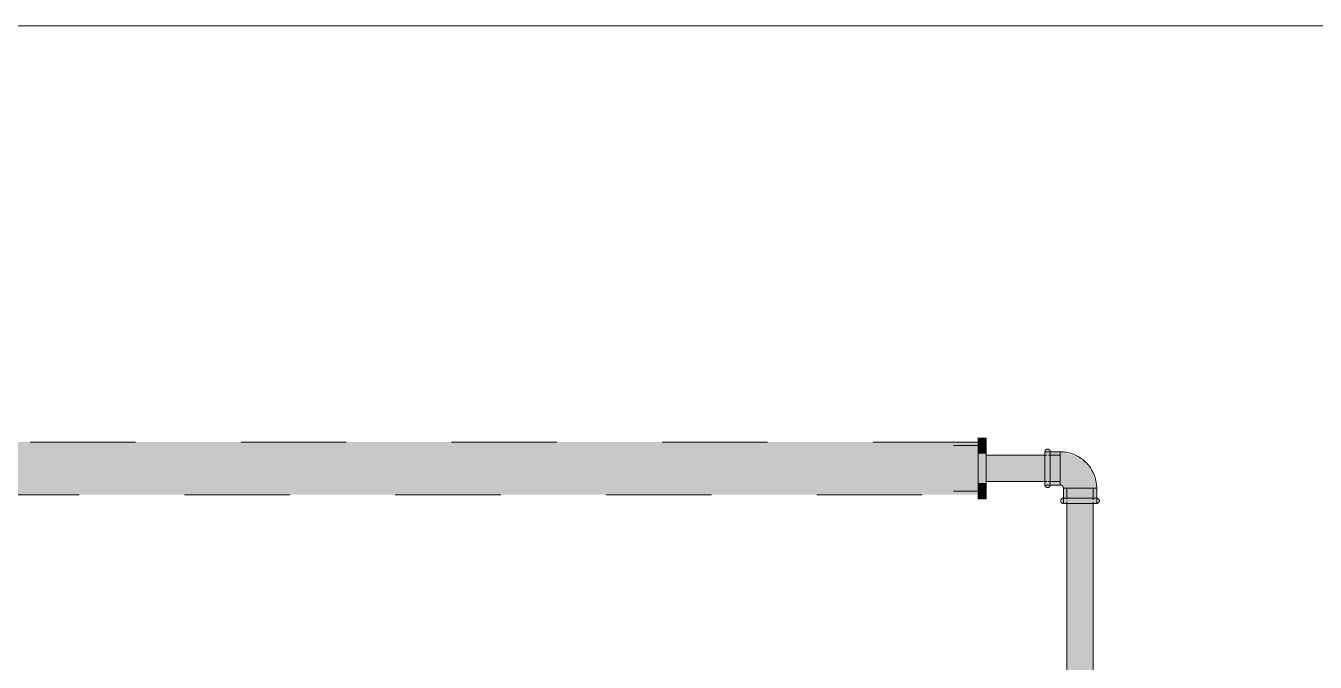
# Model space of a CAD drawing. Header units: metres. Extents: x 5 to 242, y -3 to 162.
# Drawn here: x 25.436 to 26.66, y 117.58 to 118.184 of the extents above; entities that cross this region are included whole.
import ezdxf

# ---------------------------------------------------------------- set-up
doc = ezdxf.new("R2010")
doc.units = ezdxf.units.M
doc.linetypes.add('Aligning Line', pattern=[0.012, 0.006, -0.006])
doc.layers.add('1053_ARQ_BASE_MATADOURO_dwg', color=7, linetype='Continuous', lineweight=5, true_color=0x767676)
doc.layers.add('P-PIPE', color=7, linetype='Continuous', lineweight=5)

# ---------------------------------------------------------------- blocks, each defined once
blk = doc.blocks.new('AÇO_Cotovelo 90 45 - AÇO_Cotovelo 90 45-V6-CURRAL BOVINO')
at = {"layer": 'P-PIPE', "true_color": 0x7f7f7f}
for points in [[(-0.0183, 0.0308), (0.0183, 0.0308), (0.0156, 0.033), (0.0112, 0.0331), (0.0026, 0.0331), (0, 0.033), (-0.0056, 0.0331), (-0.0135, 0.0332), (-0.0146, 0.0331), (-0.0165, 0.0326), (-0.0171, 0.032)], [(-0.0183, 0.0308), (-0.0154, 0.0286), (-0.0129, 0.0287), (-0.0119, 0.0287), (-0.0084, 0.0285), (0, 0.0284), (0.0088, 0.0283), (0.0165, 0.029), (0.0183, 0.0308), (-0.0165, 0.0308)], [(-0.0283, 0.0137), (-0.0283, -0.0158), (-0.0188, -0.0153), (-0.0188, 0.0158), (-0.0283, 0.0158), (-0.0283, 0.0137)], [(-0.0188, 0.0145), (-0.0188, -0.0158), (-0.0132, -0.0147), (-0.0079, -0.0136), (-0.0002, -0.01), (0.0066, -0.0033), (0.0114, 0.0023), (0.0158, 0.0188), (-0.0153, 0.0188), (-0.0167, 0.0162), (-0.0188, 0.0153), (-0.0188, 0.0146)], [(0.0055, -0.0045), (0.0071, -0.0038), (0.0071, -0.0028), (0.0056, -0.0044)]]:
    blk.add_hatch(color=8, dxfattribs=at).paths.add_polyline_path(points)
h = blk.add_hatch(color=8, dxfattribs=at)
h.paths.add_polyline_path([(-0.0158, 0.0283), (-0.0153, 0.0188), (0.0158, 0.0188), (0.0156, 0.0286), (0.0112, 0.0285), (0.0012, 0.0283), (-0.0037, 0.0284), (-0.0135, 0.0284), (-0.0146, 0.0285), (-0.0158, 0.0283)])
h.paths.add_polyline_path([(-0.0158, 0.0333), (-0.0156, 0.033), (-0.0133, 0.0331), (-0.0121, 0.0329), (-0.0084, 0.0331), (-0.0146, 0.0333)])
h.paths.add_polyline_path([(-0.0026, 0.0333), (0.0032, 0.0332), (0, 0.0333), (-0.0026, 0.0333)])
h = blk.add_hatch(color=8, dxfattribs=at)
h.paths.add_polyline_path([(-0.0333, -0.0158), (-0.0323, -0.0158), (-0.0324, -0.0162)])
h.paths.add_polyline_path([(-0.0333, 0.01), (-0.0333, -0.0158), (-0.032, -0.0171), (-0.0294, -0.0169), (-0.0283, -0.015), (-0.0283, 0.0158), (-0.0295, 0.017), (-0.0322, 0.0169), (-0.0333, 0.0158), (-0.0333, 0.0103)])
at = {"layer": 'P-PIPE'}
for p, q in [((-0.0158, 0.0333), (-0.0158, 0.0188)), ((0.0043, 0.0333), (-0.0158, 0.0333)), ((0.0158, 0.0333), (0.0076, 0.0333)), ((0.0158, 0.0188), (0.0158, 0.0333)), ((-0.0188, 0.0158), (-0.0333, 0.0158)), ((-0.0333, -0.0158), (-0.0333, 0.0158)), ((-0.0188, 0.0158), (-0.0188, -0.0158)), ((0.0158, 0.0188), (-0.0158, 0.0188)), ((-0.0333, -0.0158), (-0.0188, -0.0158))]:
    blk.add_line(p, q, dxfattribs=at)
at = {"layer": 'P-PIPE', "flags": 128}
for points in [[(-0.0183, 0.0308), (-0.0183, 0.0309), (-0.0183, 0.031), (-0.0183, 0.0311), (-0.0183, 0.0312), (-0.0183, 0.0313), (-0.0182, 0.0314), (-0.0182, 0.0315), (-0.0182, 0.0316), (-0.0181, 0.0317), (-0.0181, 0.0318), (-0.0181, 0.0319), (-0.018, 0.032), (-0.018, 0.032), (-0.0179, 0.0321), (-0.0179, 0.0322), (-0.0178, 0.0323), (-0.0177, 0.0324), (-0.0177, 0.0324), (-0.0176, 0.0325), (-0.0175, 0.0326), (-0.0175, 0.0327), (-0.0174, 0.0327), (-0.0173, 0.0328), (-0.0172, 0.0328), (-0.0172, 0.0329), (-0.0171, 0.033), (-0.017, 0.033), (-0.0169, 0.0331), (-0.0168, 0.0331), (-0.0167, 0.0331), (-0.0166, 0.0332), (-0.0165, 0.0332), (-0.0164, 0.0332), (-0.0163, 0.0332), (-0.0162, 0.0333), (-0.0161, 0.0333), (-0.016, 0.0333), (-0.0159, 0.0333), (-0.0158, 0.0333), (-0.0158, 0.0333)], [(-0.0158, 0.0283), (-0.0159, 0.0283), (-0.016, 0.0283), (-0.0161, 0.0283), (-0.0162, 0.0283), (-0.0163, 0.0283), (-0.0164, 0.0284), (-0.0165, 0.0284), (-0.0166, 0.0284), (-0.0167, 0.0285), (-0.0168, 0.0285), (-0.0169, 0.0285), (-0.017, 0.0286), (-0.017, 0.0286), (-0.0171, 0.0287), (-0.0172, 0.0287), (-0.0173, 0.0288), (-0.0174, 0.0289), (-0.0174, 0.0289), (-0.0175, 0.029), (-0.0176, 0.0291), (-0.0177, 0.0291), (-0.0177, 0.0292), (-0.0178, 0.0293), (-0.0178, 0.0294), (-0.0179, 0.0294), (-0.018, 0.0295), (-0.018, 0.0296), (-0.0181, 0.0297), (-0.0181, 0.0298), (-0.0181, 0.0299), (-0.0182, 0.03), (-0.0182, 0.0301), (-0.0182, 0.0302), (-0.0182, 0.0303), (-0.0183, 0.0304), (-0.0183, 0.0305), (-0.0183, 0.0306), (-0.0183, 0.0307), (-0.0183, 0.0308), (-0.0183, 0.0308)], [(-0.0158, 0.0333), (-0.0158, 0.0333), (-0.0157, 0.0333), (-0.0157, 0.0333), (-0.0156, 0.0333), (-0.0155, 0.0333), (-0.0153, 0.0333), (-0.0152, 0.0333), (-0.015, 0.0333), (-0.0148, 0.0333), (-0.0146, 0.0333), (-0.0143, 0.0333), (-0.014, 0.0333), (-0.0137, 0.0333)], [(0.0158, 0.0333), (0.0158, 0.0333), (0.0157, 0.0333), (0.0157, 0.0333), (0.0156, 0.0333), (0.0155, 0.0333), (0.0153, 0.0333), (0.0152, 0.0333), (0.015, 0.0333), (0.0148, 0.0333), (0.0146, 0.0333), (0.0143, 0.0333), (0.014, 0.0333), (0.0137, 0.0333), (0.0134, 0.0333), (0.013, 0.0333), (0.0127, 0.0333), (0.0123, 0.0333), (0.0119, 0.0333), (0.0115, 0.0333), (0.011, 0.0333), (0.0105, 0.0333), (0.0101, 0.0333), (0.0096, 0.0333), (0.0091, 0.0333), (0.0085, 0.0333), (0.008, 0.0333), (0.0074, 0.0333), (0.0069, 0.0333), (0.0063, 0.0333), (0.0057, 0.0333), (0.0051, 0.0333), (0.0045, 0.0333), (0.0039, 0.0333), (0.0033, 0.0333), (0.0027, 0.0333), (0.0021, 0.0333), (0.0014, 0.0333), (0.0008, 0.0333), (0.0002, 0.0333), (-0.0005, 0.0333), (-0.0011, 0.0333), (-0.0017, 0.0333), (-0.0023, 0.0333), (-0.003, 0.0333), (-0.0036, 0.0333), (-0.0042, 0.0333), (-0.0048, 0.0333), (-0.0054, 0.0333), (-0.006, 0.0333), (-0.0066, 0.0333), (-0.0071, 0.0333), (-0.0077, 0.0333), (-0.0082, 0.0333), (-0.0088, 0.0333), (-0.0093, 0.0333), (-0.0098, 0.0333), (-0.0103, 0.0333), (-0.0108, 0.0333), (-0.0112, 0.0333), (-0.0117, 0.0333), (-0.0121, 0.0333), (-0.0125, 0.0333), (-0.0128, 0.0333), (-0.0132, 0.0333), (-0.0135, 0.0333), (-0.0139, 0.0333), (-0.0141, 0.0333), (-0.0144, 0.0333), (-0.0147, 0.0333), (-0.0149, 0.0333), (-0.0151, 0.0333), (-0.0153, 0.0333), (-0.0154, 0.0333), (-0.0155, 0.0333), (-0.0156, 0.0333), (-0.0157, 0.0333), (-0.0158, 0.0333), (-0.0158, 0.0333), (-0.0158, 0.0333)], [(-0.0139, 0.0283), (-0.0141, 0.0283), (-0.0144, 0.0283), (-0.0147, 0.0283), (-0.0149, 0.0283), (-0.0151, 0.0283), (-0.0153, 0.0283), (-0.0154, 0.0283), (-0.0155, 0.0283), (-0.0156, 0.0283), (-0.0157, 0.0283), (-0.0158, 0.0283), (-0.0158, 0.0283), (-0.0158, 0.0283)], [(-0.0158, 0.0283), (-0.0158, 0.0283), (-0.0157, 0.0283), (-0.0157, 0.0283), (-0.0156, 0.0283), (-0.0155, 0.0283), (-0.0153, 0.0283), (-0.0152, 0.0283), (-0.015, 0.0283), (-0.0148, 0.0283), (-0.0146, 0.0283), (-0.0143, 0.0283), (-0.014, 0.0283), (-0.0137, 0.0283), (-0.0134, 0.0283), (-0.013, 0.0283), (-0.0127, 0.0283), (-0.0123, 0.0283), (-0.0119, 0.0283), (-0.0115, 0.0283), (-0.011, 0.0283), (-0.0105, 0.0283), (-0.0101, 0.0283), (-0.0096, 0.0283), (-0.0091, 0.0283), (-0.0085, 0.0283), (-0.008, 0.0283), (-0.0074, 0.0283), (-0.0069, 0.0283), (-0.0063, 0.0283), (-0.0057, 0.0283), (-0.0051, 0.0283), (-0.0045, 0.0283), (-0.0039, 0.0283), (-0.0033, 0.0283), (-0.0027, 0.0283), (-0.0021, 0.0283), (-0.0014, 0.0283), (-0.0008, 0.0283), (-0.0002, 0.0283), (0.0005, 0.0283), (0.0011, 0.0283), (0.0017, 0.0283), (0.0023, 0.0283), (0.003, 0.0283), (0.0036, 0.0283), (0.0042, 0.0283), (0.0048, 0.0283), (0.0054, 0.0283), (0.006, 0.0283), (0.0066, 0.0283), (0.0071, 0.0283), (0.0077, 0.0283), (0.0082, 0.0283), (0.0088, 0.0283), (0.0093, 0.0283), (0.0098, 0.0283), (0.0103, 0.0283), (0.0108, 0.0283), (0.0112, 0.0283), (0.0117, 0.0283), (0.0121, 0.0283), (0.0125, 0.0283), (0.0128, 0.0283), (0.0132, 0.0283), (0.0135, 0.0283), (0.0139, 0.0283), (0.0141, 0.0283), (0.0144, 0.0283), (0.0147, 0.0283), (0.0149, 0.0283), (0.0151, 0.0283), (0.0153, 0.0283), (0.0154, 0.0283), (0.0155, 0.0283), (0.0156, 0.0283), (0.0157, 0.0283), (0.0158, 0.0283), (0.0158, 0.0283), (0.0158, 0.0283)], [(0.0135, 0.0333), (0.0139, 0.0333), (0.0141, 0.0333), (0.0144, 0.0333), (0.0147, 0.0333), (0.0149, 0.0333), (0.0151, 0.0333), (0.0153, 0.0333), (0.0154, 0.0333), (0.0155, 0.0333), (0.0156, 0.0333), (0.0157, 0.0333), (0.0158, 0.0333), (0.0158, 0.0333), (0.0158, 0.0333)], [(0.0158, 0.0283), (0.0158, 0.0283), (0.0157, 0.0283), (0.0157, 0.0283), (0.0156, 0.0283), (0.0155, 0.0283), (0.0153, 0.0283), (0.0152, 0.0283), (0.015, 0.0283), (0.0148, 0.0283), (0.0146, 0.0283), (0.0143, 0.0283), (0.014, 0.0283), (0.0137, 0.0283)], [(0.0158, 0.0333), (0.0159, 0.0333), (0.016, 0.0333), (0.0161, 0.0333), (0.0162, 0.0333), (0.0163, 0.0333), (0.0164, 0.0332), (0.0165, 0.0332), (0.0166, 0.0332), (0.0167, 0.0331), (0.0168, 0.0331), (0.0169, 0.0331), (0.017, 0.033), (0.017, 0.033), (0.0171, 0.0329), (0.0172, 0.0329), (0.0173, 0.0328), (0.0174, 0.0327), (0.0174, 0.0327), (0.0175, 0.0326), (0.0176, 0.0325), (0.0177, 0.0325), (0.0177, 0.0324), (0.0178, 0.0323), (0.0178, 0.0322), (0.0179, 0.0322), (0.018, 0.0321), (0.018, 0.032), (0.0181, 0.0319), (0.0181, 0.0318), (0.0181, 0.0317), (0.0182, 0.0316), (0.0182, 0.0315), (0.0182, 0.0314), (0.0182, 0.0313), (0.0183, 0.0312), (0.0183, 0.0311), (0.0183, 0.031), (0.0183, 0.0309), (0.0183, 0.0308), (0.0183, 0.0308)], [(0.0183, 0.0308), (0.0183, 0.0307), (0.0183, 0.0306), (0.0183, 0.0305), (0.0183, 0.0304), (0.0183, 0.0303), (0.0182, 0.0302), (0.0182, 0.0301), (0.0182, 0.03), (0.0181, 0.0299), (0.0181, 0.0298), (0.0181, 0.0297), (0.018, 0.0296), (0.018, 0.0296), (0.0179, 0.0295), (0.0179, 0.0294), (0.0178, 0.0293), (0.0177, 0.0292), (0.0177, 0.0292), (0.0176, 0.0291), (0.0175, 0.029), (0.0175, 0.0289), (0.0174, 0.0289), (0.0173, 0.0288), (0.0172, 0.0288), (0.0172, 0.0287), (0.0171, 0.0286), (0.017, 0.0286), (0.0169, 0.0285), (0.0168, 0.0285), (0.0167, 0.0285), (0.0166, 0.0284), (0.0165, 0.0284), (0.0164, 0.0284), (0.0163, 0.0284), (0.0162, 0.0283), (0.0161, 0.0283), (0.016, 0.0283), (0.0159, 0.0283), (0.0158, 0.0283), (0.0158, 0.0283)], [(-0.0333, 0.0158), (-0.0333, 0.0159), (-0.0333, 0.016), (-0.0333, 0.0161), (-0.0333, 0.0162), (-0.0333, 0.0163), (-0.0332, 0.0164), (-0.0332, 0.0165), (-0.0332, 0.0166), (-0.0331, 0.0167), (-0.0331, 0.0168), (-0.0331, 0.0169), (-0.033, 0.017), (-0.033, 0.017), (-0.0329, 0.0171), (-0.0329, 0.0172), (-0.0328, 0.0173), (-0.0327, 0.0174), (-0.0327, 0.0174), (-0.0326, 0.0175), (-0.0325, 0.0176), (-0.0325, 0.0177), (-0.0324, 0.0177), (-0.0323, 0.0178), (-0.0322, 0.0178), (-0.0322, 0.0179), (-0.0321, 0.018), (-0.032, 0.018), (-0.0319, 0.0181), (-0.0318, 0.0181), (-0.0317, 0.0181), (-0.0316, 0.0182), (-0.0315, 0.0182), (-0.0314, 0.0182), (-0.0313, 0.0182), (-0.0312, 0.0183), (-0.0311, 0.0183), (-0.031, 0.0183), (-0.0309, 0.0183), (-0.0308, 0.0183), (-0.0307, 0.0183), (-0.0306, 0.0183), (-0.0305, 0.0183), (-0.0304, 0.0183), (-0.0303, 0.0183), (-0.0302, 0.0182), (-0.0301, 0.0182), (-0.03, 0.0182), (-0.0299, 0.0181), (-0.0299, 0.0181), (-0.0298, 0.0181), (-0.0297, 0.018), (-0.0296, 0.018), (-0.0295, 0.0179), (-0.0294, 0.0179), (-0.0293, 0.0178), (-0.0292, 0.0178), (-0.0292, 0.0177), (-0.0291, 0.0176), (-0.029, 0.0176), (-0.029, 0.0175), (-0.0289, 0.0174), (-0.0288, 0.0173), (-0.0288, 0.0173), (-0.0287, 0.0172), (-0.0287, 0.0171), (-0.0286, 0.017), (-0.0286, 0.0169), (-0.0285, 0.0168), (-0.0285, 0.0167), (-0.0284, 0.0166), (-0.0284, 0.0165), (-0.0284, 0.0164), (-0.0284, 0.0163), (-0.0283, 0.0163), (-0.0283, 0.0162), (-0.0283, 0.0161), (-0.0283, 0.016), (-0.0283, 0.0159), (-0.0283, 0.0158)], [(-0.0333, 0.0132), (-0.0333, 0.0135), (-0.0333, 0.0139), (-0.0333, 0.0141), (-0.0333, 0.0144), (-0.0333, 0.0147), (-0.0333, 0.0149), (-0.0333, 0.0151), (-0.0333, 0.0153), (-0.0333, 0.0154), (-0.0333, 0.0155), (-0.0333, 0.0156), (-0.0333, 0.0157), (-0.0333, 0.0158), (-0.0333, 0.0158), (-0.0333, 0.0158)], [(-0.0333, 0.0158), (-0.0333, 0.0158), (-0.0333, 0.0157), (-0.0333, 0.0157), (-0.0333, 0.0156), (-0.0333, 0.0155), (-0.0333, 0.0153), (-0.0333, 0.0152), (-0.0333, 0.015), (-0.0333, 0.0148), (-0.0333, 0.0146), (-0.0333, 0.0143), (-0.0333, 0.014), (-0.0333, 0.0137), (-0.0333, 0.0134), (-0.0333, 0.013), (-0.0333, 0.0127), (-0.0333, 0.0123), (-0.0333, 0.0119), (-0.0333, 0.0115), (-0.0333, 0.011), (-0.0333, 0.0105), (-0.0333, 0.0101), (-0.0333, 0.0096), (-0.0333, 0.0091), (-0.0333, 0.0085), (-0.0333, 0.008), (-0.0333, 0.0074), (-0.0333, 0.0069), (-0.0333, 0.0063), (-0.0333, 0.0057), (-0.0333, 0.0051), (-0.0333, 0.0045), (-0.0333, 0.0039), (-0.0333, 0.0033), (-0.0333, 0.0027), (-0.0333, 0.0021), (-0.0333, 0.0014), (-0.0333, 0.0008), (-0.0333, 0.0002), (-0.0333, -0.0005), (-0.0333, -0.0011), (-0.0333, -0.0017), (-0.0333, -0.0023), (-0.0333, -0.003), (-0.0333, -0.0036), (-0.0333, -0.0042), (-0.0333, -0.0048), (-0.0333, -0.0054), (-0.0333, -0.006), (-0.0333, -0.0066), (-0.0333, -0.0071), (-0.0333, -0.0077), (-0.0333, -0.0082), (-0.0333, -0.0088), (-0.0333, -0.0093), (-0.0333, -0.0098), (-0.0333, -0.0103), (-0.0333, -0.0108), (-0.0333, -0.0112), (-0.0333, -0.0117), (-0.0333, -0.0121), (-0.0333, -0.0125), (-0.0333, -0.0128), (-0.0333, -0.0132), (-0.0333, -0.0135), (-0.0333, -0.0139), (-0.0333, -0.0141), (-0.0333, -0.0144), (-0.0333, -0.0147), (-0.0333, -0.0149), (-0.0333, -0.0151), (-0.0333, -0.0153), (-0.0333, -0.0154), (-0.0333, -0.0155), (-0.0333, -0.0156), (-0.0333, -0.0157), (-0.0333, -0.0158), (-0.0333, -0.0158), (-0.0333, -0.0158)], [(-0.0283, 0.0158), (-0.0283, 0.0158), (-0.0283, 0.0157), (-0.0283, 0.0157), (-0.0283, 0.0156), (-0.0283, 0.0155), (-0.0283, 0.0153), (-0.0283, 0.0152), (-0.0283, 0.015), (-0.0283, 0.0148), (-0.0283, 0.0146), (-0.0283, 0.0143), (-0.0283, 0.014), (-0.0283, 0.0137), (-0.0283, 0.0134)], [(-0.0283, -0.0158), (-0.0283, -0.0158), (-0.0283, -0.0157), (-0.0283, -0.0157), (-0.0283, -0.0156), (-0.0283, -0.0155), (-0.0283, -0.0153), (-0.0283, -0.0152), (-0.0283, -0.015), (-0.0283, -0.0148), (-0.0283, -0.0146), (-0.0283, -0.0143), (-0.0283, -0.014), (-0.0283, -0.0137), (-0.0283, -0.0134), (-0.0283, -0.013), (-0.0283, -0.0127), (-0.0283, -0.0123), (-0.0283, -0.0119), (-0.0283, -0.0115), (-0.0283, -0.011), (-0.0283, -0.0105), (-0.0283, -0.0101), (-0.0283, -0.0096), (-0.0283, -0.0091), (-0.0283, -0.0085), (-0.0283, -0.008), (-0.0283, -0.0074), (-0.0283, -0.0069), (-0.0283, -0.0063), (-0.0283, -0.0057), (-0.0283, -0.0051), (-0.0283, -0.0045), (-0.0283, -0.0039), (-0.0283, -0.0033), (-0.0283, -0.0027), (-0.0283, -0.0021), (-0.0283, -0.0014), (-0.0283, -0.0008), (-0.0283, -0.0002), (-0.0283, 0.0005), (-0.0283, 0.0011), (-0.0283, 0.0017), (-0.0283, 0.0023), (-0.0283, 0.003), (-0.0283, 0.0036), (-0.0283, 0.0042), (-0.0283, 0.0048), (-0.0283, 0.0054), (-0.0283, 0.006), (-0.0283, 0.0066), (-0.0283, 0.0071), (-0.0283, 0.0077), (-0.0283, 0.0082), (-0.0283, 0.0088), (-0.0283, 0.0093), (-0.0283, 0.0098), (-0.0283, 0.0103), (-0.0283, 0.0108), (-0.0283, 0.0112), (-0.0283, 0.0117), (-0.0283, 0.0121), (-0.0283, 0.0125), (-0.0283, 0.0128), (-0.0283, 0.0132), (-0.0283, 0.0135), (-0.0283, 0.0139), (-0.0283, 0.0141), (-0.0283, 0.0144), (-0.0283, 0.0147), (-0.0283, 0.0149), (-0.0283, 0.0151), (-0.0283, 0.0153), (-0.0283, 0.0154), (-0.0283, 0.0155), (-0.0283, 0.0156), (-0.0283, 0.0157), (-0.0283, 0.0158), (-0.0283, 0.0158), (-0.0283, 0.0158)], [(-0.0188, -0.0158), (-0.0174, -0.0158), (-0.016, -0.0157), (-0.0147, -0.0156), (-0.0133, -0.0154), (-0.0119, -0.0151), (-0.0106, -0.0148), (-0.0092, -0.0145), (-0.0079, -0.014), (-0.0066, -0.0136), (-0.0053, -0.0131), (-0.0041, -0.0125), (-0.0028, -0.0119), (-0.0016, -0.0112), (-0.0004, -0.0105), (0.0007, -0.0098), (0.0019, -0.009), (0.003, -0.0081), (0.004, -0.0072), (0.005, -0.0063), (0.006, -0.0053), (0.007, -0.0043), (0.0079, -0.0032), (0.0087, -0.0022), (0.0095, -0.001), (0.0103, 0.0001), (0.011, 0.0013), (0.0117, 0.0025), (0.0123, 0.0037), (0.0129, 0.005), (0.0134, 0.0063), (0.0139, 0.0076), (0.0143, 0.0089), (0.0147, 0.0102), (0.015, 0.0116), (0.0153, 0.0129), (0.0155, 0.0143), (0.0157, 0.0157), (0.0158, 0.017), (0.0158, 0.0184), (0.0158, 0.0188)], [(-0.0158, 0.0188), (-0.0158, 0.0187), (-0.0158, 0.0186), (-0.0158, 0.0184), (-0.0158, 0.0183), (-0.0159, 0.0182), (-0.0159, 0.0181), (-0.0159, 0.018), (-0.016, 0.0179), (-0.016, 0.0177), (-0.016, 0.0176), (-0.0161, 0.0175), (-0.0161, 0.0174), (-0.0162, 0.0173), (-0.0163, 0.0172), (-0.0163, 0.0171), (-0.0164, 0.017), (-0.0165, 0.0169), (-0.0165, 0.0168), (-0.0166, 0.0167), (-0.0167, 0.0166), (-0.0168, 0.0166), (-0.0169, 0.0165), (-0.017, 0.0164), (-0.0171, 0.0163), (-0.0172, 0.0163), (-0.0173, 0.0162), (-0.0174, 0.0162), (-0.0175, 0.0161), (-0.0176, 0.016), (-0.0177, 0.016), (-0.0178, 0.016), (-0.0179, 0.0159), (-0.0181, 0.0159), (-0.0182, 0.0159), (-0.0183, 0.0158), (-0.0184, 0.0158), (-0.0185, 0.0158), (-0.0186, 0.0158), (-0.0188, 0.0158), (-0.0188, 0.0158)], [(-0.0333, -0.0158), (-0.0333, -0.0158), (-0.0333, -0.0157), (-0.0333, -0.0157), (-0.0333, -0.0156), (-0.0333, -0.0155), (-0.0333, -0.0153), (-0.0333, -0.0152), (-0.0333, -0.015), (-0.0333, -0.0148), (-0.0333, -0.0146), (-0.0333, -0.0143), (-0.0333, -0.014), (-0.0333, -0.0137), (-0.0333, -0.0134)], [(-0.0283, -0.0158), (-0.0283, -0.0159), (-0.0283, -0.016), (-0.0283, -0.0161), (-0.0283, -0.0162), (-0.0283, -0.0163), (-0.0284, -0.0164), (-0.0284, -0.0165), (-0.0284, -0.0166), (-0.0285, -0.0167), (-0.0285, -0.0168), (-0.0285, -0.0169), (-0.0286, -0.017), (-0.0286, -0.017), (-0.0287, -0.0171), (-0.0287, -0.0172), (-0.0288, -0.0173), (-0.0289, -0.0174), (-0.0289, -0.0174), (-0.029, -0.0175), (-0.0291, -0.0176), (-0.0291, -0.0177), (-0.0292, -0.0177), (-0.0293, -0.0178), (-0.0294, -0.0178), (-0.0294, -0.0179), (-0.0295, -0.018), (-0.0296, -0.018), (-0.0297, -0.0181), (-0.0298, -0.0181), (-0.0299, -0.0181), (-0.03, -0.0182), (-0.0301, -0.0182), (-0.0302, -0.0182), (-0.0303, -0.0182), (-0.0304, -0.0183), (-0.0305, -0.0183), (-0.0306, -0.0183), (-0.0307, -0.0183), (-0.0308, -0.0183), (-0.0309, -0.0183), (-0.031, -0.0183), (-0.0311, -0.0183), (-0.0312, -0.0183), (-0.0313, -0.0183), (-0.0314, -0.0182), (-0.0315, -0.0182), (-0.0316, -0.0182), (-0.0317, -0.0181), (-0.0317, -0.0181), (-0.0318, -0.0181), (-0.0319, -0.018), (-0.032, -0.018), (-0.0321, -0.0179), (-0.0322, -0.0179), (-0.0323, -0.0178), (-0.0324, -0.0178), (-0.0324, -0.0177), (-0.0325, -0.0176), (-0.0326, -0.0176), (-0.0326, -0.0175), (-0.0327, -0.0174), (-0.0328, -0.0173), (-0.0328, -0.0173), (-0.0329, -0.0172), (-0.0329, -0.0171), (-0.033, -0.017), (-0.033, -0.0169), (-0.0331, -0.0168), (-0.0331, -0.0167), (-0.0332, -0.0166), (-0.0332, -0.0165), (-0.0332, -0.0164), (-0.0332, -0.0163), (-0.0333, -0.0163), (-0.0333, -0.0162), (-0.0333, -0.0161), (-0.0333, -0.016), (-0.0333, -0.0159), (-0.0333, -0.0158)], [(-0.0283, -0.0132), (-0.0283, -0.0135), (-0.0283, -0.0139), (-0.0283, -0.0141), (-0.0283, -0.0144), (-0.0283, -0.0147), (-0.0283, -0.0149), (-0.0283, -0.0151), (-0.0283, -0.0153), (-0.0283, -0.0154), (-0.0283, -0.0155), (-0.0283, -0.0156), (-0.0283, -0.0157), (-0.0283, -0.0158), (-0.0283, -0.0158), (-0.0283, -0.0158)]]:
    blk.add_lwpolyline(points, dxfattribs=at)
blk = doc.blocks.new('1053_ARQ_BASE_MATADOURO_dwg_arq geral tgov-4039641-CURRAL BOVINO')
at = {"color": 253, "lineweight": 5, "true_color": 0xaaaaaa, "flags": 128}
blk.add_lwpolyline([(-3.1704, 14.4282), (-3.1704, 20.1582), (-12.4204, 20.1582), (-12.4204, 34.8483), (-12.4204, 34.9983), (5.3461, 34.9983), (5.3461, 26.6282)], dxfattribs=at)
blk = doc.blocks.new('1053_ARQ_BASE_MATADOURO_dwg-3625622-CURRAL BOVINO')
blk.add_blockref('1053_ARQ_BASE_MATADOURO_dwg_arq geral tgov-4039641-CURRAL BOVINO', (130.2098, 83.186))

msp = doc.modelspace()

# ---------------------------------------------------------------- hatches: boundary and pattern name
at = {"layer": 'P-PIPE', "true_color": 0xc0c0c0}
for points in [[(25.538, 117.7642), (26.3399, 117.7642), (26.3399, 117.7892), (17.9866, 117.7887), (17.9866, 117.7642), (23.6699, 117.7642)], [(26.3474, 117.7642), (26.4033, 117.7642), (26.4033, 117.7767), (26.3474, 117.7763), (26.3474, 117.7674)], [(17.9866, 117.7392), (26.3399, 117.7392), (26.3399, 117.7642), (17.9866, 117.7642), (17.9866, 117.7397)], [(26.3553, 117.7517), (26.4033, 117.7521), (26.4033, 117.7642), (26.3474, 117.7642), (26.3474, 117.7517)], [(26.4337, 117.3808), (26.4366, 117.3808), (26.4365, 117.7309), (26.4241, 117.7309), (26.4246, 117.3808), (26.4335, 117.3808)], [(26.4455, 117.3808), (26.4491, 117.3808), (26.4487, 117.7309), (26.4366, 117.7309), (26.4368, 117.3808), (26.4452, 117.3808)]]:
    msp.add_hatch(color=9, dxfattribs=at).paths.add_polyline_path(points)
at = {"layer": 'P-PIPE', "true_color": 0x7f7f7f}
for points in [[(26.3399, 117.7787), (26.3474, 117.7787), (26.3474, 117.793), (26.3399, 117.793), (26.3399, 117.7817)], [(26.3399, 117.7497), (26.3474, 117.7497), (26.3474, 117.7787), (26.3399, 117.7787), (26.3399, 117.7517)], [(26.3399, 117.7354), (26.3474, 117.7354), (26.3474, 117.7497), (26.3399, 117.7497), (26.3399, 117.7392)]]:
    msp.add_hatch(color=8, dxfattribs=at).paths.add_polyline_path(points)

# ---------------------------------------------------------------- linework, layer by layer
at = {"layer": 'P-PIPE', "linetype": 'Aligning Line', "lineweight": 15}
for p, q in [((26.3399, 117.7892), (17.9866, 117.7892)), ((17.9866, 117.7392), (26.3399, 117.7392))]:
    msp.add_line(p, q, dxfattribs=at)
at = {"layer": 'P-PIPE'}
for p, q in [((26.3399, 117.7858), (26.3399, 117.793)), ((26.3474, 117.793), (26.3399, 117.793)), ((26.3474, 117.793), (26.3474, 117.7787)), ((26.3399, 117.7859), (26.3164, 117.7859)), ((26.3399, 117.7787), (26.3399, 117.7858)), ((26.3399, 117.7497), (26.3399, 117.7787)), ((26.3399, 117.7787), (26.3474, 117.7787)), ((26.3474, 117.7787), (26.3474, 117.7497)), ((26.405, 117.7767), (26.3474, 117.7767)), ((26.4178, 117.7767), (26.4066, 117.7767)), ((26.3474, 117.7517), (26.4053, 117.7517)), ((26.4063, 117.7517), (26.4178, 117.7517)), ((26.3164, 117.7425), (26.3399, 117.7425)), ((26.3399, 117.7425), (26.3399, 117.7497)), ((26.3399, 117.7497), (26.3474, 117.7497)), ((26.3399, 117.7354), (26.3399, 117.7425)), ((26.3474, 117.7497), (26.3474, 117.7354)), ((26.4241, 117.7454), (26.4241, 117.7348)), ((26.4491, 117.7343), (26.4491, 117.7454)), ((26.3399, 117.7354), (26.3474, 117.7354)), ((26.4241, 117.7325), (26.4241, 117.3789)), ((26.4491, 117.379), (26.4491, 117.732))]:
    msp.add_line(p, q, dxfattribs=at)

# ---------------------------------------------------------------- block references
at = {"layer": '1053_ARQ_BASE_MATADOURO_dwg', "color": 253, "true_color": 0xaaaaaa}
msp.add_blockref('1053_ARQ_BASE_MATADOURO_dwg-3625622-CURRAL BOVINO', (-100.9065, 0), dxfattribs=at)
at = {"layer": 'P-PIPE', "rotation": 90}
msp.add_blockref('AÇO_Cotovelo 90 45 - AÇO_Cotovelo 90 45-V6-CURRAL BOVINO', (26.4366, 117.7642), dxfattribs=at)

doc.saveas('drawing.dxf')
